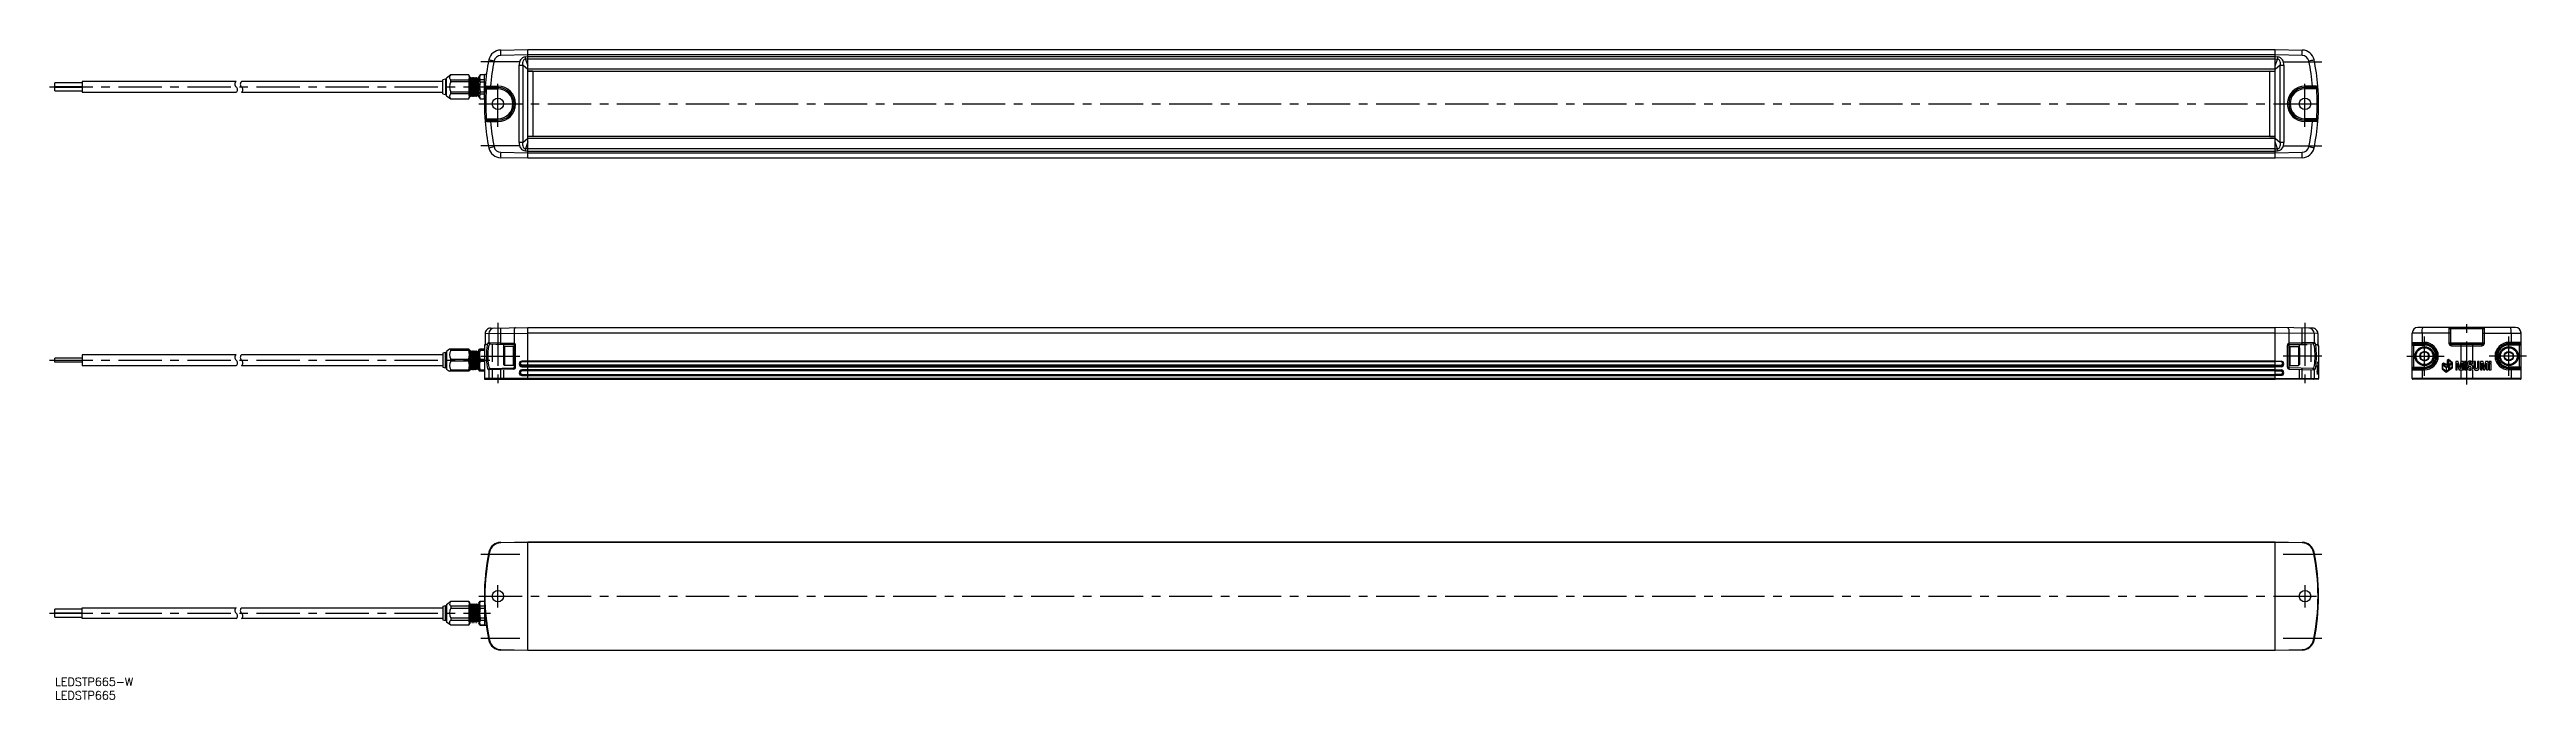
# Model space of a CAD drawing. Extents: x -2 to 910, y -8 to 231.
import ezdxf

# ---------------------------------------------------------------- set-up
doc = ezdxf.new("R2010")
doc.units = 0
doc.header["$LTSCALE"] = 0.5
doc.linetypes.add('CENTER', pattern=[50.8, 31.75, -6.35, 6.35, -6.35])
doc.linetypes.add('DASHED', pattern=[19.05, 12.7, -6.35])
for name, color, linetype in [('MSM_CENTER', 1, 'CENTER'), ('MSM_CONTINUOUS', 7, 'CONTINUOUS'), ('MSM_DASHED', 4, 'DASHED'), ('MSM_NARROW', 5, 'CONTINUOUS'), ('MSM_PART_NUMBER', 7, 'CONTINUOUS')]:
    doc.layers.add(name, color=color, linetype=linetype)
doc.styles.get("Standard").update_dxf_attribs({"font": 'txt.shx', "height": 3, "bigfont": 'bigfont.shx'})

# ---------------------------------------------------------------- blocks, each defined once
blk = doc.blocks.new('*U32')
at = {"layer": 'MSM_PART_NUMBER'}
blk.add_text('LEDSTP665-W', height=3, dxfattribs=at).set_placement((0, -3))
blk = doc.blocks.new('*U33')
at = {"layer": 'MSM_PART_NUMBER'}
blk.add_text('LEDSTP665', height=3, dxfattribs=at).set_placement((0, -8))

msp = doc.modelspace()

# ---------------------------------------------------------------- linework, layer by layer
at = {"layer": 'MSM_CENTER', "color": 1, "linetype": 'CENTER'}
for p, q in [((171.03, 226.7), (156.78, 226.7)), ((163.02, 202.7), (163.02, 219.7)), ((820.02, 226.7), (834.26, 226.7)), ((828.02, 202.7), (828.02, 219.7)), ((-2, 217.45), (160.27, 217.45)), ((156.02, 211.2), (835.03, 211.2)), ((171.03, 195.7), (156.78, 195.7)), ((820.02, 195.7), (834.26, 195.7)), ((163.02, 130.67), (163.02, 107.87)), ((828.02, 130.67), (828.02, 107.87)), ((887.52, 107.87), (887.52, 130.87)), ((872.02, 111.13), (872.02, 125.63)), ((903.02, 111.13), (903.02, 125.63)), ((-2, 116.87), (160.02, 116.87)), ((156.78, 118.37), (171.02, 118.37)), ((834.26, 118.37), (820.02, 118.37)), ((865.52, 118.37), (879.22, 118.37)), ((909.52, 118.37), (895.83, 118.37)), ((909.52, 118.37), (895.83, 118.37)), ((156.78, 45.5), (171.02, 45.5)), ((820.02, 45.5), (834.26, 45.5)), ((156.02, 30), (835.02, 30)), ((163.02, 25.9), (163.02, 34.1)), ((828.02, 34.1), (828.02, 25.9)), ((-2, 23.75), (160.27, 23.75)), ((156.78, 14.5), (171.02, 14.5)), ((820.02, 14.5), (834.26, 14.5))]:
    msp.add_line(p, q, dxfattribs=at)
at = {"layer": 'MSM_CONTINUOUS', "linetype": 'CONTINUOUS'}
for p, q in [((164.02, 231.02), (174.03, 231.2)), ((174.03, 229.2), (164.02, 229.02)), ((173.1, 228.54), (174.03, 228.64)), ((174.03, 231.2), (817.02, 231.2)), ((817.02, 229.2), (174.03, 229.2)), ((174.03, 228.64), (817.02, 228.64)), ((817.02, 231.2), (827.03, 231.02)), ((827.03, 229.02), (817.02, 229.2)), ((817.02, 228.64), (817.94, 228.54)), ((0, 217.5), (0, 218.9)), ((10, 219.45), (10, 215.45)), ((66.68, 219.45), (10, 219.45)), ((142.72, 219.45), (68.68, 219.45)), ((143.72, 220.25), (142.72, 220.05)), ((142.72, 214.85), (142.72, 220.05)), ((143.72, 220.25), (143.72, 214.65)), ((144.12, 220.25), (143.72, 220.25)), ((145.74, 221.85), (144.12, 220.7)), ((144.12, 214.2), (144.12, 220.7)), ((152.35, 221.85), (145.74, 221.85)), ((145.74, 221.83), (145.74, 221.85)), ((152.35, 221.83), (145.74, 221.83)), ((145.74, 220), (152.35, 220)), ((145.74, 219.28), (145.74, 220)), ((152.35, 219.28), (145.74, 219.28)), ((152.35, 221.83), (152.35, 221.85)), ((152.62, 221.15), (152.35, 221.85)), ((152.62, 221.15), (152.62, 213.75)), ((152.77, 220.54), (152.62, 220.81)), ((152.77, 220.54), (152.77, 214.35)), ((152.9, 220.54), (152.77, 220.54)), ((153.05, 220.81), (152.9, 220.54)), ((152.9, 220.54), (152.9, 214.35)), ((153.27, 220.54), (153.12, 220.81)), ((153.27, 220.54), (153.27, 214.35)), ((153.4, 220.54), (153.27, 220.54)), ((153.55, 220.81), (153.4, 220.54)), ((153.4, 220.54), (153.4, 214.35)), ((153.77, 220.54), (153.62, 220.81)), ((153.77, 220.54), (153.77, 214.35)), ((153.9, 220.54), (153.77, 220.54)), ((154.05, 220.81), (153.9, 220.54)), ((153.9, 220.54), (153.9, 214.35)), ((154.27, 220.54), (154.12, 220.81)), ((154.27, 220.54), (154.27, 214.35)), ((154.4, 220.54), (154.27, 220.54)), ((154.55, 220.81), (154.4, 220.54)), ((154.4, 220.54), (154.4, 214.35)), ((154.77, 220.54), (154.62, 220.81)), ((154.77, 214.35), (154.77, 220.54)), ((154.9, 220.54), (154.77, 220.54)), ((155.05, 220.81), (154.9, 220.54)), ((154.9, 214.35), (154.9, 220.54)), ((155.27, 220.54), (155.12, 220.81)), ((155.27, 214.35), (155.27, 220.54)), ((155.4, 220.54), (155.27, 220.54)), ((155.55, 220.81), (155.4, 220.54)), ((155.4, 214.35), (155.4, 220.54)), ((155.77, 220.54), (155.62, 220.81)), ((155.77, 214.35), (155.77, 220.54)), ((155.92, 220.54), (155.77, 220.54)), ((155.92, 214.35), (155.92, 220.54)), ((156.48, 221.85), (156.02, 221.15)), ((156.02, 213.75), (156.02, 221.15)), ((158.02, 221.85), (156.48, 221.85)), ((158.58, 221.95), (158.22, 221.95)), ((170.84, 196.99), (170.84, 225.4)), ((170.84, 225.4), (172.19, 225.4)), ((172.19, 225.4), (172.19, 196.99)), ((174.03, 223.81), (172.19, 225.4)), ((174.03, 227.77), (173.19, 227.68)), ((173.19, 227.68), (174.03, 225.15)), ((174.03, 227.77), (817.02, 227.77)), ((817.02, 224), (174.03, 224)), ((174.03, 223.22), (817.02, 223.22)), ((175.82, 223.2), (174.13, 223.2)), ((174.53, 223.2), (174.53, 223.22)), ((176.02, 199.4), (176.02, 223)), ((815.02, 223), (815.02, 199.4)), ((815.22, 223.2), (816.92, 223.2)), ((816.52, 223.22), (816.52, 223.2)), ((817.02, 227.77), (817.86, 227.68)), ((817.02, 225.15), (817.86, 227.68)), ((818.85, 225.41), (817.02, 223.81)), ((818.85, 196.99), (818.85, 225.41)), ((818.85, 225.41), (820.21, 225.4)), ((820.21, 225.4), (820.21, 196.99)), ((0, 217.4), (10, 217.4)), ((0, 216), (0, 217.4)), ((0, 216), (10, 216)), ((10, 215.45), (66.68, 215.45)), ((68.68, 215.45), (142.72, 215.45)), ((142.72, 214.85), (143.72, 214.65)), ((143.72, 214.65), (144.12, 214.65)), ((144.12, 214.2), (145.74, 213.05)), ((145.74, 215.61), (152.35, 215.62)), ((145.74, 214.9), (145.74, 215.61)), ((152.35, 214.9), (145.74, 214.9)), ((145.74, 213.07), (152.35, 213.07)), ((145.74, 213.05), (145.74, 213.07)), ((145.74, 213.05), (152.35, 213.05)), ((152.35, 213.05), (152.62, 213.75)), ((152.35, 213.05), (152.35, 213.07)), ((152.62, 214.09), (152.77, 214.35)), ((152.77, 214.35), (152.9, 214.35)), ((152.9, 214.35), (153.05, 214.08)), ((153.12, 214.08), (153.27, 214.35)), ((153.27, 214.35), (153.4, 214.35)), ((153.4, 214.35), (153.55, 214.08)), ((153.62, 214.08), (153.77, 214.35)), ((153.77, 214.35), (153.9, 214.35)), ((153.9, 214.35), (154.05, 214.08)), ((154.12, 214.08), (154.27, 214.35)), ((154.27, 214.35), (154.4, 214.35)), ((154.4, 214.35), (154.55, 214.08)), ((154.62, 214.08), (154.77, 214.35)), ((154.77, 214.35), (154.9, 214.35)), ((154.9, 214.35), (155.05, 214.08)), ((155.12, 214.08), (155.27, 214.35)), ((155.27, 214.35), (155.4, 214.35)), ((155.4, 214.35), (155.55, 214.08)), ((155.62, 214.08), (155.77, 214.35)), ((155.77, 214.35), (155.92, 214.35)), ((156.02, 213.75), (156.48, 213.05)), ((156.48, 213.07), (158.02, 213.07)), ((156.48, 213.05), (158.02, 213.05)), ((164.02, 193.37), (174.03, 193.2)), ((172.19, 196.99), (170.84, 196.99)), ((172.19, 196.99), (174.03, 198.59)), ((174.03, 193.76), (173.1, 193.85)), ((174.03, 197.24), (173.19, 194.71)), ((174.03, 194.63), (173.19, 194.71)), ((817.02, 199.18), (174.03, 199.18)), ((817.02, 198.4), (174.03, 198.4)), ((174.03, 193.2), (817.02, 193.2)), ((175.82, 199.2), (174.13, 199.2)), ((174.53, 199.18), (174.53, 199.2)), ((815.22, 199.2), (816.92, 199.2)), ((816.52, 199.2), (816.52, 199.18)), ((817.02, 198.59), (818.85, 196.99)), ((817.86, 194.71), (817.02, 197.24)), ((817.02, 194.63), (817.86, 194.71)), ((817.94, 193.85), (817.02, 193.76)), ((817.02, 193.2), (827.03, 193.37)), ((820.21, 196.99), (818.85, 196.99)), ((174.03, 191.2), (164.02, 191.37)), ((817.02, 191.2), (174.03, 191.2)), ((827.03, 191.37), (817.02, 191.2)), ((164.02, 122.79), (164.02, 128.69)), ((827.03, 122.79), (827.03, 128.69)), ((905.52, 128.87), (869.52, 128.87)), ((871.12, 127.48), (871.18, 128.04)), ((871.18, 128.04), (871.27, 128.48)), ((871.27, 128.48), (871.38, 128.77)), ((871.38, 128.77), (871.51, 128.87)), ((880.98, 128.87), (880.98, 123.17)), ((893.52, 128.37), (881.52, 128.37)), ((881.52, 128.37), (881.52, 123.17)), ((893.52, 123.17), (893.52, 128.37)), ((894.06, 123.17), (894.06, 128.87)), ((903.66, 128.77), (903.54, 128.87)), ((903.78, 128.48), (903.66, 128.77)), ((903.87, 128.04), (903.78, 128.48)), ((903.93, 127.48), (903.87, 128.04)), ((10, 118.87), (10, 114.87)), ((66.68, 118.87), (10, 118.87)), ((142.72, 118.87), (68.68, 118.87)), ((143.72, 119.67), (142.72, 119.47)), ((142.72, 119.47), (142.72, 114.27)), ((144.12, 119.67), (143.72, 119.67)), ((143.72, 114.07), (143.72, 119.67)), ((145.17, 120.87), (144.12, 120.12)), ((144.12, 120.12), (144.12, 113.62)), ((145.74, 120.45), (145.74, 120.87)), ((152.35, 120.45), (145.74, 120.45)), ((152.35, 120.45), (152.35, 120.87)), ((152.62, 120.57), (152.62, 113.17)), ((152.77, 119.96), (152.62, 120.22)), ((152.77, 119.96), (152.77, 113.77)), ((152.9, 119.96), (152.77, 119.96)), ((153.05, 120.23), (152.9, 119.96)), ((152.9, 119.96), (152.9, 113.77)), ((153.27, 119.96), (153.12, 120.23)), ((153.27, 119.96), (153.27, 113.77)), ((153.4, 119.96), (153.27, 119.96)), ((153.55, 120.23), (153.4, 119.96)), ((153.4, 119.96), (153.4, 113.77)), ((153.77, 119.96), (153.62, 120.23)), ((153.77, 119.96), (153.77, 113.77)), ((153.9, 119.96), (153.77, 119.96)), ((154.05, 120.23), (153.9, 119.96)), ((153.9, 119.96), (153.9, 113.77)), ((154.27, 119.96), (154.12, 120.23)), ((154.27, 119.96), (154.27, 113.77)), ((154.4, 119.96), (154.27, 119.96)), ((154.55, 120.23), (154.4, 119.96)), ((154.4, 119.96), (154.4, 113.77)), ((154.77, 119.96), (154.62, 120.23)), ((154.77, 113.77), (154.77, 119.96)), ((154.9, 119.96), (154.77, 119.96)), ((155.05, 120.23), (154.9, 119.96)), ((154.9, 113.77), (154.9, 119.96)), ((155.27, 119.96), (155.12, 120.23)), ((155.27, 113.77), (155.27, 119.96)), ((155.4, 119.96), (155.27, 119.96)), ((155.55, 120.23), (155.4, 119.96)), ((155.4, 113.77), (155.4, 119.96)), ((155.77, 119.96), (155.62, 120.23)), ((155.77, 113.77), (155.77, 119.96)), ((155.92, 119.96), (155.77, 119.96)), ((155.92, 113.77), (155.92, 119.96)), ((156.02, 113.17), (156.02, 120.57)), ((158.02, 120.87), (156.22, 120.87)), ((156.48, 120.87), (156.48, 120.45)), ((158.02, 120.45), (156.48, 120.45)), ((158.26, 122.17), (158.02, 122.17)), ((158.3, 126.64), (158.3, 122.8)), ((159.69, 123.43), (159.66, 123.43)), ((159.69, 126.66), (159.69, 123.43)), ((160.16, 122.93), (160.13, 122.93)), ((165.02, 121.47), (165.42, 121.87)), ((165.02, 121.47), (165.02, 115.27)), ((165.42, 121.87), (165.42, 114.87)), ((168.62, 121.87), (165.42, 121.87)), ((168.62, 121.87), (168.62, 114.87)), ((169.02, 121.47), (168.62, 121.87)), ((169.02, 122.42), (169.02, 114.31)), ((169.52, 122.42), (169.02, 122.42)), ((169.52, 114.31), (169.52, 122.42)), ((821.53, 114.31), (821.53, 122.42)), ((821.53, 122.42), (822.02, 122.42)), ((822.02, 122.42), (822.02, 114.31)), ((822.02, 121.47), (822.42, 121.87)), ((822.42, 121.87), (822.42, 114.87)), ((822.42, 121.87), (825.62, 121.87)), ((826.02, 121.47), (825.62, 121.87)), ((825.62, 121.87), (825.62, 114.87)), ((826.02, 121.47), (826.02, 115.27)), ((830.88, 122.93), (830.91, 122.93)), ((831.36, 126.66), (831.36, 123.43)), ((831.36, 123.43), (831.38, 123.43)), ((832.75, 126.64), (832.75, 122.8)), ((832.79, 122.17), (833.02, 122.17)), ((881.52, 126.87), (867.52, 126.87)), ((867.52, 110.07), (867.52, 126.87)), ((868.02, 113.81), (868.02, 122.93)), ((872.02, 120.1), (870.52, 119.23)), ((870.52, 119.23), (870.52, 117.5)), ((871.1, 126.87), (871.12, 127.48)), ((871.1, 126.87), (871.1, 123.43)), ((871.1, 123.43), (871.11, 123.18)), ((871.11, 123.18), (871.15, 122.99)), ((871.15, 122.99), (871.2, 122.93)), ((871.93, 123.43), (871.94, 123.15)), ((872.02, 122.42), (872.02, 122.93)), ((873.52, 119.23), (872.02, 120.1)), ((873.52, 117.5), (873.52, 119.23)), ((894.06, 123.17), (880.98, 123.17)), ((882.02, 122.67), (881.99, 122.17)), ((881.99, 122.17), (893.06, 122.17)), ((893.02, 122.67), (882.02, 122.67)), ((893.02, 122.67), (893.06, 122.17)), ((893.52, 126.87), (907.52, 126.87)), ((901.52, 119.23), (903.02, 120.1)), ((901.52, 117.5), (901.52, 119.23)), ((903.02, 122.42), (903.02, 122.93)), ((903.02, 120.1), (904.52, 119.23)), ((903.12, 123.43), (903.11, 123.15)), ((903.9, 122.99), (903.84, 122.93)), ((903.93, 123.18), (903.9, 122.99)), ((903.95, 126.87), (903.93, 127.48)), ((903.95, 123.43), (903.93, 123.18)), ((903.95, 126.87), (903.95, 123.43)), ((904.52, 119.23), (904.52, 117.5)), ((907.02, 113.81), (907.02, 122.93)), ((907.52, 110.07), (907.52, 126.87)), ((0, 116.17), (0, 117.57)), ((10, 114.87), (66.68, 114.87)), ((68.68, 114.87), (142.72, 114.87)), ((142.72, 114.27), (143.72, 114.07)), ((143.72, 114.07), (144.12, 114.07)), ((144.12, 113.62), (145.21, 112.87)), ((152.35, 112.87), (145.21, 112.87)), ((145.74, 117.28), (152.35, 117.28)), ((145.74, 116.45), (145.74, 117.28)), ((152.35, 116.45), (145.74, 116.45)), ((145.74, 113.28), (152.35, 113.28)), ((145.74, 112.87), (145.74, 113.28)), ((152.35, 116.45), (152.35, 117.28)), ((152.35, 112.87), (152.35, 113.28)), ((152.35, 112.87), (152.62, 113.17)), ((152.62, 113.51), (152.77, 113.77)), ((152.77, 113.77), (152.9, 113.77)), ((152.9, 113.77), (153.05, 113.5)), ((153.12, 113.5), (153.27, 113.77)), ((153.27, 113.77), (153.4, 113.77)), ((153.4, 113.77), (153.55, 113.5)), ((153.62, 113.5), (153.77, 113.77)), ((153.77, 113.77), (153.9, 113.77)), ((153.9, 113.77), (154.05, 113.5)), ((154.12, 113.5), (154.27, 113.77)), ((154.27, 113.77), (154.4, 113.77)), ((154.4, 113.77), (154.55, 113.5)), ((154.62, 113.5), (154.77, 113.77)), ((154.77, 113.77), (154.9, 113.77)), ((154.9, 113.77), (155.05, 113.5)), ((155.12, 113.5), (155.27, 113.77)), ((155.27, 113.77), (155.4, 113.77)), ((155.4, 113.77), (155.55, 113.5)), ((155.62, 113.5), (155.77, 113.77)), ((155.77, 113.77), (155.92, 113.77)), ((158.02, 112.87), (156.22, 112.87)), ((156.48, 117.28), (158.02, 117.28)), ((156.48, 116.45), (156.48, 117.28)), ((156.48, 112.87), (156.48, 113.28)), ((159.69, 113.31), (159.66, 113.31)), ((159.69, 113.31), (159.69, 110.07)), ((160.16, 113.81), (160.13, 113.81)), ((164.02, 110.07), (164.02, 113.94)), ((165.42, 114.87), (165.02, 115.27)), ((168.62, 114.87), (165.42, 114.87)), ((168.62, 114.87), (169.02, 115.27)), ((169.52, 114.31), (169.02, 114.31)), ((174.02, 116.57), (171.81, 116.51)), ((171.81, 114.47), (174.02, 114.42)), ((174.02, 113.32), (171.81, 113.26)), ((171.81, 111.22), (174.02, 111.17)), ((171.82, 116.31), (174.02, 116.37)), ((171.82, 116.28), (174.02, 116.34)), ((171.82, 116.28), (171.82, 116.31)), ((174.02, 114.99), (171.82, 115.05)), ((171.82, 114.67), (174.02, 114.62)), ((174.02, 113.12), (171.82, 113.06)), ((171.82, 111.42), (174.02, 111.37)), ((174.02, 113), (171.83, 112.94)), ((171.83, 111.71), (174.02, 111.65)), ((817.02, 116.57), (819.24, 116.51)), ((819.23, 116.31), (817.02, 116.37)), ((819.23, 116.28), (817.02, 116.34)), ((817.02, 114.99), (819.23, 115.05)), ((819.23, 114.67), (817.02, 114.62)), ((819.24, 114.47), (817.02, 114.42)), ((817.02, 113.32), (819.24, 113.26)), ((817.02, 113.12), (819.23, 113.06)), ((817.02, 113), (819.22, 112.94)), ((819.22, 111.71), (817.02, 111.65)), ((819.23, 111.42), (817.02, 111.37)), ((819.24, 111.22), (817.02, 111.17)), ((819.23, 116.28), (819.23, 116.31)), ((821.53, 114.31), (822.02, 114.31)), ((822.42, 114.87), (822.02, 115.27)), ((822.42, 114.87), (825.62, 114.87)), ((825.62, 114.87), (826.02, 115.27)), ((827.03, 110.07), (827.03, 113.94)), ((830.88, 113.81), (830.91, 113.81)), ((831.36, 113.31), (831.38, 113.31)), ((831.36, 113.31), (831.36, 110.07)), ((832.52, 114.55), (832.56, 114.86)), ((832.52, 114.55), (832.52, 112.77)), ((832.52, 114.49), (832.55, 114.49)), ((832.54, 114.28), (832.52, 114.28)), ((832.52, 112.86), (832.54, 112.86)), ((832.52, 112.77), (832.67, 111.55)), ((832.57, 114.64), (832.53, 114.64)), ((832.54, 114.28), (832.54, 112.86)), ((832.54, 114.28), (832.66, 113.29)), ((832.66, 111.87), (832.54, 112.86)), ((832.57, 114.64), (832.55, 114.49)), ((832.55, 114.49), (832.67, 113.45)), ((832.56, 114.86), (832.7, 114.35)), ((832.64, 114.35), (832.57, 114.64)), ((832.63, 111.87), (832.66, 111.87)), ((832.63, 111.85), (832.68, 111.85)), ((832.66, 114.27), (832.64, 114.35)), ((832.64, 114.35), (832.7, 114.35)), ((832.64, 113.45), (832.67, 113.45)), ((832.71, 114.08), (832.66, 114.27)), ((832.66, 114.27), (832.72, 114.27)), ((832.66, 111.87), (832.66, 113.29)), ((832.68, 113.28), (832.66, 113.28)), ((832.67, 113.45), (832.72, 113.83)), ((832.67, 111.55), (832.76, 112.32)), ((832.68, 113.28), (832.74, 113.83)), ((832.68, 113.28), (832.68, 111.85)), ((832.74, 112.4), (832.68, 111.85)), ((832.74, 116.22), (832.7, 115.88)), ((832.7, 115.88), (832.7, 114.35)), ((832.7, 115.79), (832.72, 115.79)), ((832.72, 115.45), (832.7, 115.45)), ((832.71, 115.97), (832.74, 115.97)), ((832.73, 113.98), (832.71, 114.08)), ((832.71, 114.08), (832.76, 114.08)), ((832.74, 115.97), (832.72, 115.79)), ((832.72, 115.79), (832.78, 114.39)), ((832.72, 115.45), (832.77, 114.24)), ((832.72, 115.45), (832.72, 114.27)), ((832.72, 114.27), (832.76, 114.08)), ((832.73, 113.98), (832.72, 113.83)), ((832.72, 113.83), (832.74, 113.83)), ((832.73, 112.32), (832.76, 112.32)), ((832.85, 114.98), (832.74, 116.22)), ((832.83, 114.98), (832.74, 115.97)), ((832.74, 112.4), (832.74, 113.83)), ((832.74, 113.22), (832.76, 113.22)), ((832.74, 112.99), (832.77, 112.99)), ((832.74, 112.79), (832.76, 112.79)), ((832.76, 114.39), (832.78, 114.39)), ((832.76, 114.08), (832.76, 113.22)), ((832.76, 113.22), (832.77, 112.99)), ((832.76, 112.79), (832.77, 112.46)), ((832.76, 112.79), (832.76, 112.32)), ((832.76, 112.78), (832.78, 112.78)), ((832.77, 112.99), (832.77, 114.24)), ((832.77, 114.2), (832.78, 114.2)), ((832.77, 112.46), (832.85, 113.23)), ((832.78, 114.39), (832.83, 114.94)), ((832.84, 114.74), (832.78, 114.2)), ((832.78, 114.2), (832.78, 112.78)), ((832.78, 112.78), (832.83, 113.23)), ((832.84, 114.74), (832.81, 114.74)), ((832.83, 114.98), (832.83, 114.94)), ((832.85, 114.98), (832.83, 114.98)), ((832.83, 113.23), (832.84, 113.32)), ((832.83, 113.23), (832.85, 113.23)), ((832.84, 113.32), (832.84, 114.74)), ((832.85, 113.23), (832.85, 114.98)), ((832.92, 115.57), (832.92, 112.41)), ((832.96, 115.57), (832.92, 115.57)), ((832.92, 114.94), (832.95, 114.94)), ((832.92, 112.41), (832.95, 112.41)), ((832.95, 112.41), (832.95, 114.94)), ((832.96, 113.34), (832.95, 114.94)), ((832.96, 115.57), (832.98, 113.34)), ((832.97, 112.41), (832.96, 113.34)), ((832.96, 113.34), (832.98, 113.34)), ((832.97, 112.41), (832.99, 112.41)), ((832.98, 113.34), (832.99, 114.98)), ((832.99, 114.98), (832.99, 115.57)), ((833.01, 115.57), (832.99, 115.57)), ((833, 114.98), (832.99, 112.41)), ((833, 114.98), (832.99, 114.98)), ((833, 114.98), (833, 112.41)), ((833, 112.41), (833.01, 112.41)), ((833.01, 112.41), (833.01, 115.57)), ((833.02, 114.9), (833.02, 115.57)), ((833.02, 115.57), (833.02, 114.9)), ((833.02, 115.57), (833.02, 115.57)), ((833.02, 114.9), (833.02, 114.9)), ((833.02, 112.41), (833.02, 114.62)), ((833.02, 114.62), (833.02, 112.41)), ((833.02, 114.62), (833.02, 114.62)), ((833.02, 112.41), (833.02, 112.41)), ((907.52, 110.07), (867.52, 110.07)), ((907.32, 109.87), (867.72, 109.87)), ((870.52, 117.5), (872.02, 116.63)), ((871.1, 113.31), (871.11, 113.56)), ((871.1, 113.31), (871.1, 110.07)), ((871.11, 109.97), (871.1, 110.07)), ((871.11, 113.56), (871.15, 113.74)), ((871.12, 109.89), (871.11, 109.97)), ((871.14, 109.87), (871.12, 109.89)), ((871.15, 113.74), (871.2, 113.81)), ((871.93, 113.31), (871.94, 113.59)), ((872.02, 116.63), (873.52, 117.5)), ((872.02, 114.31), (872.02, 113.81)), ((878.99, 115.73), (878.56, 115.42)), ((878.56, 115.42), (878.56, 113.64)), ((878.56, 113.64), (880.03, 112.42)), ((878.75, 113.73), (878.75, 115.15)), ((878.75, 115.15), (879.94, 114.16)), ((879.94, 112.74), (878.75, 113.73)), ((878.81, 115.36), (879.02, 115.51)), ((880.05, 114.32), (878.81, 115.36)), ((880.35, 115.22), (878.99, 115.73)), ((879.02, 115.51), (880.76, 114.85)), ((879.94, 114.16), (879.94, 112.74)), ((880.03, 112.42), (881.06, 113.19)), ((880.76, 114.85), (880.05, 114.32)), ((880.13, 114.15), (880.86, 114.7)), ((880.13, 112.72), (880.13, 114.15)), ((880.86, 113.27), (880.13, 112.72)), ((880.81, 117.09), (880.35, 116.75)), ((880.35, 116.75), (880.35, 115.22)), ((880.54, 116.32), (881.17, 115.11)), ((880.54, 115.14), (880.54, 116.32)), ((881.06, 114.95), (880.54, 115.14)), ((880.57, 116.67), (880.81, 116.84)), ((881.31, 115.26), (880.57, 116.67)), ((882.29, 115.85), (880.81, 117.09)), ((880.81, 116.84), (882.05, 115.81)), ((880.86, 114.7), (880.86, 113.27)), ((881.05, 114.09), (881.06, 114.95)), ((881.17, 113.86), (881.05, 114.09)), ((881.06, 113.19), (881.05, 113.66)), ((881.05, 113.66), (881.24, 113.32)), ((881.17, 115.11), (881.17, 113.86)), ((881.24, 113.32), (882.29, 114.1)), ((882.05, 115.81), (881.31, 115.26)), ((881.37, 115.07), (882.1, 115.61)), ((881.37, 113.65), (881.37, 115.07)), ((882.1, 114.19), (881.37, 113.65)), ((882.1, 115.61), (882.1, 114.19)), ((882.29, 114.1), (882.29, 115.85)), ((884.44, 116.44), (883.5, 116.44)), ((883.5, 116.44), (883.5, 113.28)), ((883.5, 113.28), (884.08, 113.28)), ((884.08, 115.81), (884.65, 113.28)), ((884.08, 113.28), (884.08, 115.81)), ((884.9, 114.21), (884.44, 116.44)), ((884.65, 113.28), (885.15, 113.28)), ((885.36, 116.44), (884.9, 114.21)), ((885.15, 113.28), (885.72, 115.85)), ((886.3, 116.44), (885.36, 116.44)), ((885.72, 115.85), (885.72, 113.28)), ((885.72, 113.28), (886.3, 113.28)), ((886.3, 113.28), (886.3, 116.44)), ((887.39, 116.44), (886.75, 116.44)), ((886.75, 116.44), (886.75, 115.77)), ((886.75, 115.77), (887.39, 115.77)), ((887.39, 115.49), (886.75, 115.49)), ((886.75, 115.49), (886.75, 113.28)), ((886.75, 113.28), (887.39, 113.28)), ((887.39, 115.77), (887.39, 116.44)), ((887.39, 113.28), (887.39, 115.49)), ((888.35, 114.27), (887.72, 114.27)), ((887.72, 114.27), (887.72, 113.93)), ((888.36, 114.06), (888.35, 114.27)), ((889.51, 114.86), (888.72, 115.24)), ((889, 115.97), (888.76, 116.04)), ((889.11, 115.57), (889.1, 115.84)), ((889.11, 115.57), (889.72, 115.57)), ((889.72, 115.57), (889.72, 115.78)), ((890.76, 116.44), (890.13, 116.44)), ((890.13, 116.44), (890.13, 114.24)), ((890.76, 114.1), (890.76, 116.44)), ((892.14, 116.44), (891.51, 116.44)), ((891.51, 116.44), (891.51, 114.09)), ((892.14, 114.24), (892.14, 116.44)), ((892.59, 116.44), (892.59, 113.28)), ((893.54, 116.44), (892.59, 116.44)), ((892.59, 113.28), (893.18, 113.28)), ((893.18, 113.28), (893.18, 115.81)), ((893.18, 115.81), (893.75, 113.28)), ((894, 114.21), (893.54, 116.44)), ((893.75, 113.28), (894.24, 113.28)), ((894.45, 116.44), (894, 114.21)), ((894.24, 113.28), (894.81, 115.81)), ((895.4, 116.44), (894.45, 116.44)), ((894.81, 113.28), (894.81, 115.81)), ((894.81, 113.28), (895.4, 113.28)), ((895.4, 113.28), (895.4, 116.44)), ((896.48, 116.44), (895.85, 116.44)), ((895.85, 116.44), (895.85, 115.77)), ((895.85, 115.77), (896.48, 115.77)), ((896.48, 115.49), (895.85, 115.49)), ((895.85, 115.49), (895.85, 113.28)), ((895.85, 113.28), (896.48, 113.28)), ((896.48, 115.77), (896.48, 116.44)), ((896.48, 113.28), (896.48, 115.49)), ((903.02, 116.63), (901.52, 117.5)), ((904.52, 117.5), (903.02, 116.63)), ((903.02, 114.31), (903.02, 113.81)), ((903.12, 113.31), (903.11, 113.59)), ((903.9, 113.74), (903.84, 113.81)), ((903.93, 113.56), (903.9, 113.74)), ((903.91, 109.87), (903.93, 109.89)), ((903.95, 113.31), (903.93, 113.56)), ((903.93, 109.89), (903.94, 109.97)), ((903.94, 109.97), (903.95, 110.07)), ((903.95, 113.31), (903.95, 110.07)), ((159.69, 46.24), (159.89, 46.2)), ((164.02, 49.83), (174.02, 50)), ((174.02, 49.8), (164.02, 49.63)), ((174.02, 50), (817.02, 50)), ((174.02, 10), (174.02, 50)), ((817.02, 49.8), (174.02, 49.8)), ((817.02, 10), (817.02, 50)), ((817.02, 50), (827.03, 49.83)), ((827.03, 49.63), (817.02, 49.8)), ((827.03, 49.83), (827.03, 49.63)), ((831.36, 46.24), (831.16, 46.2)), ((144.12, 27), (145.74, 28.15)), ((145.74, 28.15), (152.35, 28.15)), ((145.74, 28.15), (145.74, 28.13)), ((145.74, 28.13), (152.35, 28.13)), ((152.35, 28.15), (152.62, 27.45)), ((152.35, 28.15), (152.35, 28.13)), ((152.62, 20.05), (152.62, 27.45)), ((156.02, 27.45), (156.48, 28.15)), ((156.02, 27.45), (156.02, 20.05)), ((156.48, 28.15), (158.02, 28.15)), ((156.48, 28.15), (156.48, 28.13)), ((156.48, 28.13), (158.02, 28.13)), ((0, 23.8), (0, 25.2)), ((0, 23.7), (10, 23.7)), ((0, 22.3), (0, 23.7)), ((0, 22.3), (10, 22.3)), ((10, 25.75), (66.68, 25.75)), ((10, 21.75), (10, 25.75)), ((66.68, 21.75), (10, 21.75)), ((68.68, 25.75), (142.72, 25.75)), ((142.72, 21.75), (68.68, 21.75)), ((142.72, 26.35), (143.72, 26.55)), ((142.72, 26.35), (142.72, 21.15)), ((143.72, 20.95), (142.72, 21.15)), ((143.72, 20.95), (143.72, 26.55)), ((143.72, 26.55), (144.12, 26.55)), ((144.12, 20.95), (143.72, 20.95)), ((144.12, 27), (144.12, 20.5)), ((145.74, 19.35), (144.12, 20.5)), ((152.35, 26.3), (145.74, 26.3)), ((145.74, 26.3), (145.74, 25.58)), ((145.74, 25.58), (152.35, 25.58)), ((145.74, 21.92), (145.74, 21.2)), ((152.35, 21.92), (145.74, 21.92)), ((145.74, 21.2), (152.35, 21.2)), ((152.35, 19.37), (145.74, 19.37)), ((145.74, 19.37), (145.74, 19.35)), ((152.35, 19.35), (145.74, 19.35)), ((152.62, 20.05), (152.35, 19.35)), ((152.35, 19.37), (152.35, 19.35)), ((152.62, 27.11), (152.77, 26.84)), ((152.77, 20.66), (152.62, 20.39)), ((152.77, 20.66), (152.77, 26.84)), ((152.77, 26.84), (152.9, 26.84)), ((152.9, 20.66), (152.77, 20.66)), ((152.9, 26.84), (153.05, 27.11)), ((152.9, 20.66), (152.9, 26.84)), ((153.05, 20.39), (152.9, 20.66)), ((153.12, 27.11), (153.27, 26.84)), ((153.27, 20.66), (153.12, 20.39)), ((153.27, 20.66), (153.27, 26.84)), ((153.27, 26.84), (153.4, 26.84)), ((153.4, 20.66), (153.27, 20.66)), ((153.4, 26.84), (153.55, 27.11)), ((153.4, 20.66), (153.4, 26.84)), ((153.55, 20.39), (153.4, 20.66)), ((153.62, 27.11), (153.77, 26.84)), ((153.77, 20.66), (153.62, 20.39)), ((153.77, 20.66), (153.77, 26.84)), ((153.77, 26.84), (153.9, 26.84)), ((153.9, 20.66), (153.77, 20.66)), ((153.9, 26.84), (154.05, 27.11)), ((153.9, 20.66), (153.9, 26.84)), ((154.05, 20.39), (153.9, 20.66)), ((154.12, 27.11), (154.27, 26.84)), ((154.27, 20.66), (154.12, 20.39)), ((154.27, 20.66), (154.27, 26.84)), ((154.27, 26.84), (154.4, 26.84)), ((154.4, 20.66), (154.27, 20.66)), ((154.4, 26.84), (154.55, 27.11)), ((154.4, 20.66), (154.4, 26.84)), ((154.55, 20.39), (154.4, 20.66)), ((154.62, 27.11), (154.77, 26.84)), ((154.77, 20.66), (154.62, 20.39)), ((154.77, 26.84), (154.77, 20.66)), ((154.77, 26.84), (154.9, 26.84)), ((154.9, 20.66), (154.77, 20.66)), ((154.9, 26.84), (155.05, 27.11)), ((154.9, 26.84), (154.9, 20.66)), ((155.05, 20.39), (154.9, 20.66)), ((155.12, 27.11), (155.27, 26.84)), ((155.27, 20.66), (155.12, 20.39)), ((155.27, 26.84), (155.27, 20.66)), ((155.27, 26.84), (155.4, 26.84)), ((155.4, 20.66), (155.27, 20.66)), ((155.4, 26.84), (155.55, 27.11)), ((155.4, 26.84), (155.4, 20.66)), ((155.55, 20.39), (155.4, 20.66)), ((155.62, 27.11), (155.77, 26.84)), ((155.77, 20.66), (155.62, 20.39)), ((155.77, 26.84), (155.77, 20.66)), ((155.77, 26.84), (155.92, 26.84)), ((155.92, 20.66), (155.77, 20.66)), ((155.92, 26.84), (155.92, 20.66)), ((156.48, 19.35), (156.02, 20.05)), ((156.48, 25.58), (156.48, 26.3)), ((158.02, 26.3), (156.48, 26.3)), ((156.48, 25.58), (158.02, 25.58)), ((156.48, 21.92), (156.48, 21.2)), ((158.02, 21.92), (156.48, 21.92)), ((156.48, 21.2), (158.02, 21.2)), ((156.48, 19.37), (156.48, 19.35)), ((158.02, 19.35), (156.48, 19.35)), ((158.02, 19.35), (158.02, 19.37)), ((158.58, 19.25), (158.22, 19.25)), ((159.69, 13.76), (159.89, 13.8)), ((164.02, 10.37), (174.02, 10.2)), ((164.02, 10.17), (164.02, 10.37)), ((174.02, 10), (164.02, 10.17)), ((174.02, 10.2), (817.02, 10.2)), ((817.02, 10), (174.02, 10)), ((817.02, 10.2), (827.03, 10.37)), ((827.03, 10.17), (817.02, 10)), ((831.36, 13.76), (831.16, 13.8))]:
    msp.add_line(p, q, dxfattribs=at)
at = {"layer": 'MSM_CONTINUOUS'}
for p, q in [((174.03, 191.2), (174.03, 231.2)), ((817.02, 191.2), (817.02, 231.2)), ((10, 218.9), (0, 218.9)), ((152.35, 220), (152.35, 214.9)), ((156.48, 221.83), (156.48, 221.85)), ((158.02, 221.83), (156.48, 221.83)), ((158.02, 220), (156.48, 220)), ((156.48, 219.28), (156.48, 220)), ((156.48, 219.28), (158.02, 219.28)), ((158.02, 213.05), (158.02, 221.85)), ((10, 217.5), (0, 217.5)), ((156.48, 215.62), (158.02, 215.62)), ((156.48, 214.9), (156.48, 215.62)), ((156.48, 214.9), (158.02, 214.9)), ((156.48, 213.05), (156.48, 213.07)), ((158.71, 216.7), (158.22, 216.73)), ((158.79, 217.7), (158.29, 217.74)), ((158.71, 216.7), (163.02, 216.7)), ((158.79, 217.7), (163.02, 217.7)), ((158.79, 217.2), (158.79, 217.7)), ((158.79, 217.2), (163.02, 217.2)), ((160.26, 217.7), (160.26, 217.2)), ((163.02, 217.7), (163.02, 217.2)), ((163.02, 217.2), (163.02, 216.7)), ((832.26, 217.7), (828.02, 217.7)), ((828.02, 217.7), (828.02, 217.2)), ((832.26, 217.2), (828.02, 217.2)), ((828.02, 217.2), (828.02, 216.7)), ((832.33, 216.7), (828.02, 216.7)), ((830.79, 217.7), (830.79, 217.2)), ((832.26, 217.7), (832.75, 217.74)), ((832.26, 217.2), (832.26, 217.7)), ((832.33, 216.7), (832.83, 216.73)), ((158.71, 205.7), (158.22, 205.66)), ((158.79, 204.7), (158.29, 204.66)), ((158.71, 205.7), (163.02, 205.7)), ((158.79, 205.2), (163.02, 205.2)), ((158.79, 205.2), (158.79, 204.7)), ((158.79, 204.7), (163.02, 204.7)), ((160.26, 204.7), (160.26, 205.2)), ((163.02, 205.2), (163.02, 205.7)), ((163.02, 204.7), (163.02, 205.2)), ((828.02, 205.2), (828.02, 205.7)), ((832.33, 205.7), (828.02, 205.7)), ((828.02, 204.7), (828.02, 205.2)), ((832.26, 205.2), (828.02, 205.2)), ((832.26, 204.7), (828.02, 204.7)), ((830.79, 204.7), (830.79, 205.2)), ((832.26, 205.2), (832.26, 204.7)), ((832.26, 204.7), (832.75, 204.66)), ((832.33, 205.7), (832.83, 205.66)), ((817.02, 194.63), (174.03, 194.63)), ((174.03, 193.76), (817.02, 193.76)), ((160.3, 128.63), (174.02, 128.87)), ((174.02, 128.87), (817.02, 128.87)), ((174.02, 109.87), (174.02, 128.87)), ((830.75, 128.63), (817.02, 128.87)), ((817.02, 109.87), (817.02, 128.87)), ((152.35, 120.87), (145.17, 120.87)), ((152.62, 120.57), (152.35, 120.87)), ((156.02, 120.57), (156.22, 120.87)), ((158.02, 122.17), (158.02, 110.07)), ((158.3, 126.64), (174.06, 126.87)), ((159.69, 123.43), (168.84, 123.12)), ((160.16, 122.93), (168.83, 122.62)), ((817.02, 126.87), (174.02, 126.87)), ((832.75, 126.64), (817.02, 126.87)), ((831.36, 123.43), (822.21, 123.12)), ((830.88, 122.93), (822.22, 122.62)), ((833.02, 122.17), (833.02, 110.07)), ((867.52, 123.43), (872.02, 123.43)), ((867.52, 122.42), (872.02, 122.42)), ((868.02, 122.93), (872.02, 122.93)), ((868.02, 122.62), (872.02, 122.62)), ((907.52, 123.43), (903.02, 123.43)), ((907.02, 122.93), (903.02, 122.93)), ((907.02, 122.62), (903.02, 122.62)), ((907.52, 122.42), (903.02, 122.42)), ((10, 117.57), (0, 117.57)), ((10, 116.17), (0, 116.17)), ((156.02, 113.17), (156.22, 112.87)), ((156.48, 116.45), (158.02, 116.45)), ((156.48, 113.28), (158.02, 113.28)), ((174.02, 110.07), (158.02, 110.07)), ((158.22, 109.87), (174.02, 109.87)), ((168.84, 113.61), (159.69, 113.31)), ((160.16, 113.81), (168.83, 114.11)), ((171.81, 114.67), (171.82, 115.05)), ((171.81, 114.48), (171.81, 114.67)), ((174.02, 116.37), (174.02, 116.57)), ((174.02, 116.57), (817.02, 116.57)), ((174.02, 116.34), (174.02, 116.37)), ((817.02, 116.37), (174.02, 116.37)), ((174.02, 116.34), (817.02, 116.34)), ((817.02, 114.99), (174.02, 114.99)), ((174.02, 114.62), (817.02, 114.62)), ((174.02, 114.42), (817.02, 114.42)), ((817.02, 113.32), (174.02, 113.32)), ((174.02, 113.12), (817.02, 113.12)), ((817.02, 113), (174.02, 113)), ((174.02, 111.65), (817.02, 111.65)), ((817.02, 111.37), (174.02, 111.37)), ((174.02, 111.17), (817.02, 111.17)), ((817.02, 110.07), (174.02, 110.07)), ((174.02, 109.87), (817.02, 109.87)), ((817.02, 110.07), (833.02, 110.07)), ((832.82, 109.87), (817.02, 109.87)), ((819.23, 114.67), (819.23, 115.05)), ((819.24, 114.48), (819.23, 114.67)), ((822.21, 113.61), (831.36, 113.31)), ((830.88, 113.81), (822.22, 114.11)), ((867.52, 114.31), (872.02, 114.31)), ((867.52, 113.31), (872.02, 113.31)), ((868.02, 114.11), (872.02, 114.11)), ((868.02, 113.81), (872.02, 113.81)), ((907.52, 114.31), (903.02, 114.31)), ((907.02, 114.11), (903.02, 114.11)), ((907.02, 113.81), (903.02, 113.81)), ((907.52, 113.31), (903.02, 113.31)), ((164.02, 49.83), (164.02, 49.63)), ((158.02, 28.15), (158.02, 19.35)), ((10, 25.2), (0, 25.2)), ((10, 23.8), (0, 23.8)), ((152.35, 26.3), (152.35, 21.2)), ((156.48, 19.37), (158.02, 19.37)), ((827.03, 10.37), (827.03, 10.17))]:
    msp.add_line(p, q, dxfattribs=at)
at = {"layer": 'MSM_CONTINUOUS', "linetype": 'CONTINUOUS'}
for centre, radius in [((163.02, 211.2), 2.1), ((828.02, 211.2), 2.1), ((872.02, 118.37), 3.5), ((872.02, 118.37), 3.1), ((872.02, 118.37), 1.73), ((903.02, 118.37), 3.5), ((903.02, 118.37), 3.1), ((903.02, 118.37), 1.73), ((163.02, 30), 2.1), ((828.02, 30), 2.1)]:
    msp.add_circle(centre, radius, dxfattribs=at)
for centre, radius, start, end in [((164.1, 226.52), 4.5, 91.01297, 168.28798), ((164.06, 226.52), 2.5, 91.00096, 168.32058), ((192.67, 230.02), 28.67, 178.00162, 181.99838), ((173.61, 225.79), 2.8, 100.38788, 187.94519), ((8.84, 211.82), 165.11, 5.51285, 5.81262), ((940.72, 215.99), 123.42, 174.16187, 174.56475), ((817.44, 225.79), 2.8, 352.05523, 79.61171), ((826.95, 226.52), 4.5, 11.72982, 88.98496), ((798.44, 230.02), 28.6, 357.99922, 2.00557), ((826.98, 226.52), 2.5, 11.71152, 88.99528), ((145.98, 220.91), 0.809, 140.07652, 219.92348), ((148.58, 217.45), 3.38, 147.20532, 212.79468), ((148.59, 218.82), 4.15, 133.37499, 140.95441), ((147.26, 221.81), 2.36, 216.83697, 230.0132), ((153.09, 220.79), 0.0361, 30.00002, 149.99998), ((153.59, 220.79), 0.0361, 30.00002, 149.99998), ((154.09, 220.79), 0.0361, 29.9947, 150.0053), ((154.59, 220.79), 0.0361, 30.00002, 150.00545), ((155.09, 220.79), 0.0361, 29.9947, 149.99998), ((155.59, 220.79), 0.0361, 29.9947, 149.99998), ((155.93, 220.22), 0.0934, 265.82645, 355.96034), ((163.07, 217.45), 6.83, 164.45318, 195.54682), ((158.22, 221.75), 0.2, 90, 180), ((238.8, 211.09), 80.78, 168.32854, 175.28105), ((158.58, 222.15), 0.2, 270, 352.15488), ((236.9, 589.64), 370.34, 257.96667, 258.27101), ((237.55, 211.25), 77.55, 168.2586, 175.22938), ((174.31, 226.19), 2.25, 156.03393, 200.26595), ((173.17, 226.67), 1.01, 88.79175, 154.98593), ((174.13, 223.1), 0.1, 90, 180), ((175.82, 223), 0.201, 359.78275, 90), ((815.22, 223), 0.201, 90, 180.21725), ((816.92, 223.1), 0.1, 0, 90), ((817.89, 226.68), 0.999, 24.75494, 91.90774), ((816.74, 226.19), 2.25, 339.73395, 23.96617), ((786.84, 434.25), 211.55, 281.61477, 282.14754), ((752.16, 211.05), 78.91, 4.82929, 11.68093), ((752.46, 211.13), 80.57, 4.7087, 11.68), ((145.93, 213.98), 0.754, 149.81214, 210.18786), ((147.68, 212.79), 2.87, 132.64614, 146.88429), ((146.92, 214.55), 1.9, 210.09196, 231.49901), ((149.75, 213.98), 2.75, 340.5176, 19.4824), ((153.09, 214.1), 0.0361, 209.9947, 330.0053), ((153.59, 214.1), 0.0361, 210.00002, 330.0053), ((154.09, 214.1), 0.0361, 210.00002, 329.99998), ((154.59, 214.1), 0.0361, 210.00002, 329.99998), ((155.09, 214.1), 0.0361, 209.9947, 330.0053), ((155.59, 214.1), 0.0361, 210.00002, 329.99998), ((155.93, 214.67), 0.0946, 4.75967, 93.45354), ((157.98, 213.98), 1.75, 148.51356, 211.48644), ((238.59, 211.27), 80.57, 184.70875, 191.67997), ((238.89, 211.34), 78.91, 184.82934, 191.68091), ((753.5, 211.15), 77.55, 348.25857, 355.22952), ((752.25, 211.3), 80.78, 348.32851, 355.28118), ((204.21, -11.86), 211.55, 101.61477, 102.14754), ((164.1, 195.88), 4.5, 191.72982, 268.98496), ((164.06, 195.87), 2.5, 191.71152, 268.99528), ((192.61, 192.37), 28.6, 177.99922, 182.00557), ((173.61, 196.61), 2.8, 172.05523, 259.61171), ((174.31, 196.21), 2.25, 159.73395, 203.96617), ((173.16, 195.71), 0.999, 204.75494, 271.90774), ((50.32, 206.41), 123.42, 354.16187, 354.56475), ((174.13, 199.3), 0.1, 180, 270), ((175.82, 199.4), 0.201, 270, 0.21725), ((815.22, 199.4), 0.201, 179.78275, 270), ((816.92, 199.3), 0.1, 270, 0), ((817.88, 195.72), 1.01, 268.79175, 334.98593), ((982.2, 210.57), 165.11, 185.51285, 185.81262), ((817.44, 196.61), 2.8, 280.38788, 7.94519), ((816.74, 196.21), 2.25, 336.03393, 20.26595), ((826.98, 195.87), 2.5, 271.00096, 348.32058), ((826.95, 195.88), 4.5, 271.01297, 348.28798), ((798.37, 192.37), 28.67, 358.00162, 1.99838), ((754.15, -167.24), 370.34, 77.96667, 78.27101), ((161.66, 126.68), 1.97, 91.35898, 180.58354), ((829.39, 126.68), 1.97, 359.41646, 88.64102), ((869.52, 126.87), 2, 90, 180), ((881.02, 128.37), 0.5, 0.00407, 90), ((894.02, 128.37), 0.5, 90, 180), ((905.52, 126.87), 2, 0, 90), ((147.82, 118.87), 2.62, 142.72744, 217.27256), ((144.42, 118.86), 8.08, 348.66816, 11.33184), ((153.09, 120.21), 0.0361, 30.00002, 149.99998), ((153.59, 120.21), 0.0361, 30.00002, 149.99998), ((154.09, 120.21), 0.0361, 29.9947, 149.99998), ((154.59, 120.21), 0.0361, 30.00002, 149.99998), ((155.09, 120.21), 0.0361, 29.9947, 149.99998), ((155.59, 120.21), 0.0361, 30.00002, 149.99998), ((155.93, 119.65), 0.0946, 266.54646, 355.24033), ((161.2, 118.87), 4.98, 161.41068, 198.58932), ((155.97, 122.63), 2.33, 348.67903, 351.37817), ((150.2, 122.85), 8.1, 355.93325, 359.60474), ((185.56, 118.36), 26.78, 171.33025, 188.66975), ((161.41, 122.03), 2.35, 147.30802, 170.86348), ((181.83, 118.37), 22.55, 171.10762, 188.89238), ((159.68, 123.13), 0.299, 92.94037, 145.69276), ((162.23, 121.39), 2.71, 149.84296, 170.2215), ((160.15, 123.42), 0.491, 178.87045, 267.58661), ((160.18, 123.42), 0.495, 179.40384, 267.65855), ((160.19, 122.58), 0.351, 94.22541, 150.06233), ((176, 122.75), 7.17, 177.00217, 180.99753), ((168.83, 122.43), 0.198, 359.06272, 88.27206), ((168.81, 122.42), 0.704, 0.22347, 87.90216), ((822.23, 122.42), 0.704, 92.09784, 179.77653), ((822.22, 122.43), 0.198, 91.72794, 180.93728), ((815.05, 122.75), 7.17, 359.00247, 2.99783), ((830.86, 123.42), 0.495, 272.34145, 0.59616), ((830.86, 122.58), 0.351, 29.93767, 85.77459), ((830.89, 123.42), 0.491, 272.41339, 1.12955), ((828.82, 121.39), 2.71, 9.7785, 30.15704), ((831.37, 123.13), 0.299, 34.30724, 87.05963), ((809.22, 118.37), 22.55, 351.10762, 8.89238), ((829.64, 122.03), 2.35, 9.13652, 32.69198), ((805.48, 118.36), 26.78, 351.33025, 8.66975), ((840.85, 122.85), 8.1, 180.39526, 184.06675), ((835.07, 122.63), 2.33, 188.62183, 191.32097), ((868.02, 123.43), 0.5, 180, 270), ((868.11, 123.32), 0.702, 214.06104, 263.3101), ((872.35, 123.18), 0.409, 184.1093, 217.35875), ((881.98, 123.16), 0.994, 179.6374, 270.67167), ((882.02, 123.17), 0.5, 180, 270), ((893.02, 123.17), 0.5, 270, 0), ((893.07, 123.16), 0.993, 269.29609, 0.39485), ((902.7, 123.18), 0.409, 322.64125, 355.8907), ((907.02, 123.43), 0.5, 270, 0), ((906.94, 123.32), 0.702, 276.6899, 325.93896), ((147.82, 114.86), 2.62, 142.71788, 217.28212), ((153.09, 113.52), 0.0361, 209.99456, 329.99998), ((153.59, 113.52), 0.0361, 210.00002, 329.99998), ((154.09, 113.52), 0.0361, 209.99456, 329.99998), ((154.59, 113.52), 0.0361, 210.05049, 329.94951), ((155.09, 113.52), 0.0361, 209.99455, 329.99998), ((155.59, 113.52), 0.0361, 209.99456, 329.99998), ((155.93, 114.1), 0.0934, 4.03966, 94.17355), ((158.22, 110.07), 0.198, 179.81245, 270.06926), ((161.51, 114.74), 2.46, 189.70604, 212.17581), ((159.68, 113.61), 0.299, 215.56256, 267.70318), ((162.09, 115.29), 2.57, 189.20376, 210.8082), ((160.16, 113.31), 0.495, 92.88485, 180.65809), ((160.19, 113.31), 0.499, 92.70185, 180.23575), ((159.89, 110.06), 0.2, 179.89757, 261.90992), ((160.18, 114.14), 0.34, 209.23818, 261.46846), ((165.88, 110.02), 1.86, 178.46384, 184.57054), ((168.83, 114.31), 0.198, 271.72207, 0.03348), ((176, 113.98), 7.17, 179.0028, 182.99772), ((168.81, 114.31), 0.704, 272.08018, 359.53488), ((171.84, 115.49), 1.02, 91.5337, 268.4663), ((171.84, 112.24), 1.02, 91.5337, 268.46631), ((171.84, 115.49), 0.817, 91.62945, 268.54571), ((171.84, 112.24), 0.82, 91.5682, 179.77336), ((171.85, 112.25), 0.824, 180.24249, 267.98378), ((171.84, 115.66), 0.618, 91.64506, 268.35494), ((171.84, 112.33), 0.618, 91.48324, 268.51674), ((182.49, 116.74), 10.68, 181.23183, 182.31245), ((174.7, 113.28), 2.89, 180.50728, 184.47938), ((181.18, 111.03), 9.37, 177.5935, 178.80566), ((169.94, 112.92), 1.88, 0.84993, 4.36386), ((200.41, 110.79), 28.6, 178.16572, 178.73933), ((821.1, 112.92), 1.88, 175.63614, 179.15007), ((819.21, 112.33), 0.618, 271.48326, 88.51676), ((790.63, 110.79), 28.6, 1.26067, 1.83428), ((808.56, 116.74), 10.68, 357.68755, 358.76817), ((819.21, 115.49), 0.817, 271.45429, 88.37055), ((819.21, 115.66), 0.618, 271.64506, 88.35494), ((816.35, 113.28), 2.89, 355.52062, 359.49272), ((819.2, 112.24), 0.82, 0.22664, 88.4318), ((819.2, 112.25), 0.824, 272.01622, 359.75751), ((809.87, 111.03), 9.37, 1.19434, 2.4065), ((819.21, 115.49), 1.02, 271.5337, 88.4663), ((819.21, 112.24), 1.02, 271.53369, 88.4663), ((822.23, 114.31), 0.704, 180.46512, 267.91982), ((822.22, 114.31), 0.198, 179.96652, 268.27793), ((815.05, 113.98), 7.17, 357.00228, 0.9972), ((825.16, 110.02), 1.86, 355.42946, 1.53616), ((830.86, 113.31), 0.499, 359.76425, 87.29815), ((830.86, 114.14), 0.34, 278.53154, 330.76182), ((830.89, 113.31), 0.495, 359.34191, 87.11515), ((828.95, 115.29), 2.57, 329.1918, 350.79624), ((831.16, 110.06), 0.2, 278.09008, 0.10243), ((831.37, 113.61), 0.299, 272.29682, 324.43744), ((829.53, 114.74), 2.46, 327.82419, 350.29396), ((832.83, 110.07), 0.198, 269.93074, 0.18755), ((868.11, 113.41), 0.702, 96.6899, 145.93896), ((868.02, 113.31), 0.5, 90, 180), ((867.72, 110.07), 0.2, 180, 270), ((872.35, 113.56), 0.409, 142.64125, 175.8907), ((888.48, 114.01), 0.768, 186.15078, 228.97066), ((888.8, 115.57), 1.05, 143.03247, 195.25179), ((888.96, 115.83), 1.28, 204.59521, 260.72729), ((888.72, 115.52), 1.01, 88.42851, 137.96456), ((888.7, 114.38), 1.2, 232.84946, 294.86636), ((888.77, 114.07), 0.413, 181.02861, 266.88928), ((888.91, 115.67), 0.51, 154.35373, 213.20005), ((888.72, 115.72), 0.323, 82.23114, 146.66835), ((888.95, 115.85), 0.651, 224.03478, 249.19661), ((888.69, 115.11), 1.42, 58.20306, 87.69884), ((888.69, 114.1), 0.466, 357.32449, 82.49158), ((888.75, 114.06), 0.407, 269.85506, 2.31202), ((888.95, 115.83), 0.144, 0.42627, 71.07424), ((888.91, 114.2), 0.95, 288.4139, 5.21043), ((889.03, 115.77), 0.682, 0.49465, 53.91003), ((889.02, 114.19), 0.834, 6.76129, 54.24681), ((891.19, 114.19), 1.06, 177.45807, 267.17065), ((891.14, 114.09), 0.372, 178.30021, 359.63444), ((891.07, 114.2), 1.07, 273.47555, 1.9303), ((902.7, 113.56), 0.409, 4.1093, 37.35875), ((906.94, 113.41), 0.702, 34.06104, 83.3101), ((907.02, 113.31), 0.5, 0, 90), ((907.32, 110.07), 0.2, 270, 0), ((238.02, 30), 80, 168.28793, 191.71207), ((238.02, 30), 79.8, 168.28793, 191.71207), ((164.1, 45.33), 4.5, 90.99982, 168.28793), ((164.1, 45.33), 4.3, 91, 168.28793), ((826.95, 45.33), 4.5, 11.71207, 89.00018), ((826.95, 45.33), 4.3, 11.71207, 89), ((753.02, 30), 79.8, 348.28793, 11.71207), ((753.02, 30), 80, 348.28793, 11.71207), ((145.93, 27.22), 0.754, 149.81214, 210.18786), ((146.92, 26.65), 1.9, 128.50099, 149.90804), ((149.75, 27.21), 2.75, 340.5176, 19.4824), ((157.98, 27.21), 1.75, 148.51356, 211.48644), ((145.98, 20.29), 0.809, 140.07652, 219.92348), ((148.58, 23.75), 3.38, 147.20532, 212.79468), ((147.68, 28.41), 2.87, 213.11571, 227.35386), ((147.26, 19.39), 2.36, 129.9868, 143.16303), ((148.59, 22.38), 4.15, 219.04559, 226.62501), ((153.09, 27.1), 0.0361, 29.9947, 150.0053), ((153.09, 20.4), 0.0361, 210.00002, 329.99998), ((153.59, 27.1), 0.0361, 29.9947, 149.99998), ((153.59, 20.4), 0.0361, 210.00002, 329.99998), ((154.09, 27.1), 0.0361, 30.00002, 149.99998), ((154.09, 20.4), 0.0361, 209.9947, 330.0053), ((154.59, 27.1), 0.0361, 30.00002, 149.99998), ((154.59, 20.4), 0.0361, 209.99455, 329.99998), ((155.09, 27.1), 0.0361, 29.9947, 150.0053), ((155.09, 20.4), 0.0361, 210.00002, 330.0053), ((155.59, 27.1), 0.0361, 30.00002, 149.99998), ((155.59, 20.4), 0.0361, 210.00002, 330.0053), ((155.93, 26.52), 0.0946, 266.54646, 355.24033), ((155.93, 20.98), 0.0934, 4.03966, 94.17355), ((163.07, 23.75), 6.83, 164.4468, 195.5532), ((164.1, 14.67), 4.5, 191.71207, 269.00018), ((164.1, 14.67), 4.3, 191.71207, 269), ((826.95, 14.67), 4.3, 271, 348.28793), ((826.95, 14.67), 4.5, 270.99982, 348.28793)]:
    msp.add_arc(centre, radius, start, end, dxfattribs=at)
at = {"layer": 'MSM_CONTINUOUS'}
for centre, radius, start, end in [((149.75, 220.91), 2.75, 340.5176, 19.4824), ((158.04, 220.91), 1.8, 149.47858, 210.52142), ((237.7, 211.2), 79.67, 175.29074, 184.70921), ((158.22, 213.15), 0.2, 180, 206.93609), ((158.79, 217.7), 0.5, 175.29127, 269.99998), ((237.7, 211.2), 79.17, 176.01651, 183.98344), ((161.21, 216.57), 2.5, 165.548, 177.16545), ((163.02, 211.2), 6.5, 269.99998, 89.99998), ((163.02, 211.2), 6, 269.99998, 89.99998), ((163.02, 211.2), 5.5, 269.99998, 89.99998), ((828.02, 211.2), 6.5, 90, 270), ((828.02, 211.2), 6, 90, 270), ((828.02, 211.2), 5.5, 90, 270), ((832.26, 217.7), 0.5, 270, 4.7087), ((829.84, 216.57), 2.5, 2.83453, 14.45197), ((753.35, 211.2), 79.17, 356.01654, 3.98346), ((753.35, 211.2), 79.67, 355.29076, 4.70924), ((158.79, 204.7), 0.5, 89.99998, 184.70868), ((161.21, 205.82), 2.5, 182.8345, 194.45195), ((829.84, 205.82), 2.5, 345.54803, 357.16547), ((832.26, 204.7), 0.5, 355.2913, 90), ((160.3, 126.63), 2, 90, 180.31832), ((830.75, 126.63), 2, 359.68168, 90), ((158.52, 122.17), 0.5, 117.17029, 180), ((160.3, 126.63), 2, 252.24173, 252.25929), ((830.75, 126.63), 2, 287.74071, 287.75827), ((832.52, 122.17), 0.5, 0, 62.82971), ((872.02, 118.37), 5.06, 270, 90), ((872.02, 118.37), 4.56, 270, 90), ((872.02, 118.37), 4.26, 270, 90), ((872.02, 118.37), 4.06, 270, 90), ((903.02, 118.37), 5.06, 90, 270), ((903.02, 118.37), 4.56, 90, 270), ((903.02, 118.37), 4.26, 90, 270), ((903.02, 118.37), 4.06, 90, 270), ((144.42, 114.86), 8.08, 348.66816, 11.33184), ((161.2, 114.86), 4.98, 161.3969, 198.6031), ((158.22, 28.05), 0.2, 153.11598, 180), ((149.75, 20.28), 2.75, 340.5176, 19.4824), ((158.04, 20.28), 1.81, 149.48609, 210.51391), ((158.22, 19.45), 0.2, 180, 270), ((158.58, 19.05), 0.2, 15.695, 90)]:
    msp.add_arc(centre, radius, start, end, dxfattribs=at)
at = {"layer": 'MSM_DASHED', "linetype": 'DASHED'}
for p, q in [((169.03, 128.29), (169.03, 123.17)), ((822.02, 128.29), (822.02, 123.17)), ((168.53, 122.67), (158.52, 122.67)), ((160.92, 122.67), (160.92, 109.87)), ((165.12, 122.67), (165.12, 109.87)), ((822.52, 122.67), (832.52, 122.67)), ((825.92, 122.67), (825.92, 109.87)), ((830.12, 122.67), (830.12, 109.87)), ((885.42, 122.67), (885.42, 109.87)), ((889.62, 122.67), (889.62, 109.87))]:
    msp.add_line(p, q, dxfattribs=at)
at = {"layer": 'MSM_DASHED'}
for centre, start, end in [((169.53, 128.29), 90.99669, 180), ((821.52, 128.29), 0, 89.00331), ((158.52, 122.17), 90, 117.17029), ((832.52, 122.17), 62.82971, 90)]:
    msp.add_arc(centre, 0.5, start, end, dxfattribs=at)
at = {"layer": 'MSM_DASHED', "linetype": 'DASHED'}
for centre, start, end in [((168.53, 123.17), 270, 0), ((822.52, 123.17), 180, 270)]:
    msp.add_arc(centre, 0.5, start, end, dxfattribs=at)
at = {"layer": 'MSM_NARROW'}
for centre, start, end in [((67.43, 218.45), 126.8699, 233.1301), ((69.43, 218.45), 126.8699, 233.1301), ((65.93, 216.45), 306.8699, 53.1301), ((67.93, 216.45), 306.8699, 53.1301), ((67.43, 117.87), 126.8699, 233.1301), ((69.43, 117.87), 126.8699, 233.1301), ((65.93, 115.87), 306.8699, 53.1301), ((67.93, 115.87), 306.8699, 53.1301), ((67.43, 24.75), 126.8699, 233.1301), ((65.93, 22.75), 306.8699, 53.1301), ((69.43, 24.75), 126.8699, 233.1301), ((67.93, 22.75), 306.8699, 53.1301)]:
    msp.add_arc(centre, 1.25, start, end, dxfattribs=at)

# ---------------------------------------------------------------- block references
at = {"layer": 'MSM_CONTINUOUS'}
for name in ['*U32', '*U33']:
    msp.add_blockref(name, (0, 0), dxfattribs=at)

doc.saveas('drawing.dxf')
